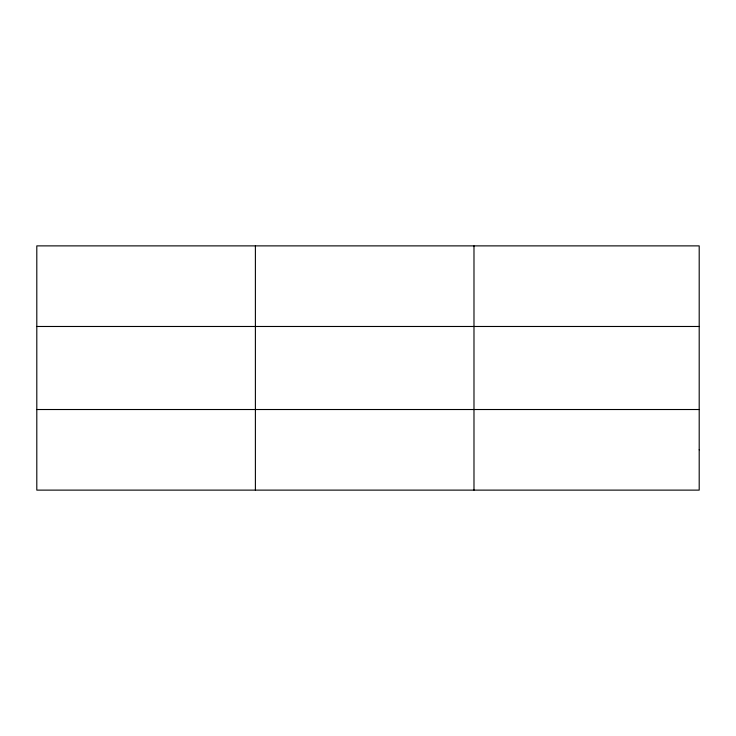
<?xml version="1.0" encoding="UTF-8"?>
<svg xmlns="http://www.w3.org/2000/svg" width="736" height="736" viewBox="0 0 736 736"><rect width="100%" height="100%" fill="white"/><g stroke="black" fill="none" stroke-linecap="round" stroke-linejoin="round"><path stroke-width="1.1" d="M255.392 245.879L255.392 490.121M473.984 245.879L473.984 490.121M36.8 326.48L699.2 326.48M36.8 409.52L699.2 409.52M699.2 449.825L699.2 490.121L36.8 490.121L36.8 245.879L699.2 245.879L699.2 449.825"/></g></svg>
